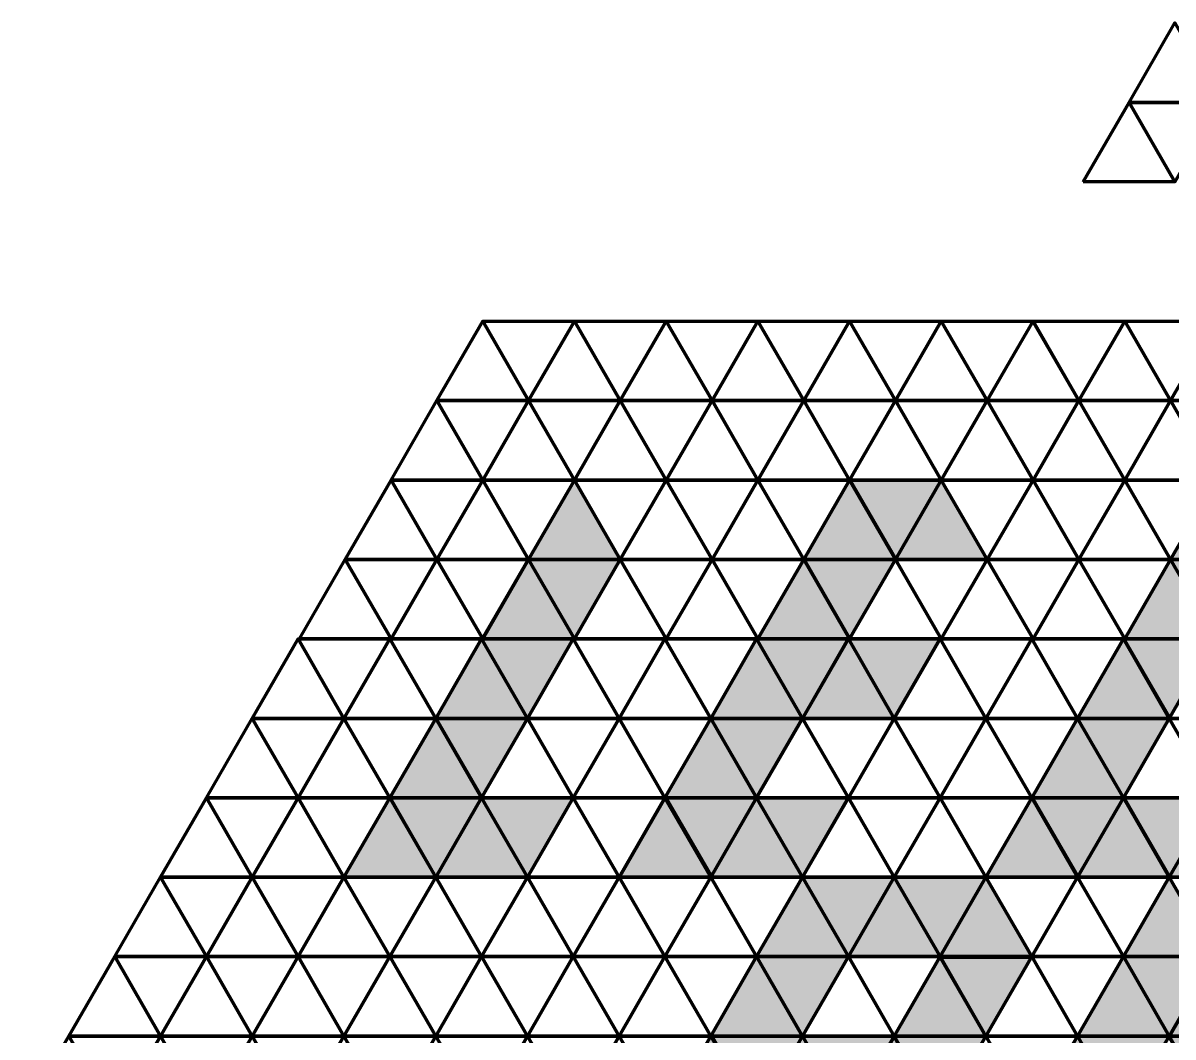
# Model space of a CAD drawing. Header units: inches. Extents: x 18 to 882, y -1167 to -33.
# Drawn here: x 118 to 345.4, y -516.4 to -315.9 of the extents above; entities that cross this region are included whole.
import ezdxf

# ---------------------------------------------------------------- set-up
doc = ezdxf.new("R2010")
doc.units = ezdxf.units.IN
doc.header["$MEASUREMENT"] = 0
doc.layers.add('Layer 1', color=7, linetype='Continuous')

# ---------------------------------------------------------------- blocks, each defined once
blk = doc.blocks.new('block 9')
at = {"layer": 'Layer 1', "true_color": 0xa7a9ab}
h = blk.add_hatch(color=253, dxfattribs=at)
h.dxf.hatch_style = 2
h.paths.add_polyline_path([(217.82, -421.84), (226.89, -406.14), (235.95, -421.84)])
h = blk.add_hatch(color=253, dxfattribs=at)
h.dxf.hatch_style = 2
h.paths.add_polyline_path([(272.61, -421.85), (281.68, -406.15), (290.74, -421.85)])
h = blk.add_hatch(color=253, dxfattribs=at)
h.dxf.hatch_style = 2
h.paths.add_polyline_path([(299.46, -406.14), (290.39, -421.84), (281.32, -406.14)])
h = blk.add_hatch(color=253, dxfattribs=at)
h.dxf.hatch_style = 2
h.paths.add_polyline_path([(290.63, -421.85), (299.7, -406.14), (308.77, -421.85)])
h = blk.add_hatch(color=253, dxfattribs=at)
h.dxf.hatch_style = 2
h.paths.add_polyline_path([(344.67, -421.88), (353.73, -406.17), (362.8, -421.88)])
h = blk.add_hatch(color=253, dxfattribs=at)
h.dxf.hatch_style = 2
h.paths.add_polyline_path([(208.66, -437.54), (217.72, -421.84), (226.79, -437.54)])
h = blk.add_hatch(color=253, dxfattribs=at)
h.dxf.hatch_style = 2
h.paths.add_polyline_path([(236.21, -421.83), (227.14, -437.53), (218.08, -421.83)])
h = blk.add_hatch(color=253, dxfattribs=at)
h.dxf.hatch_style = 2
h.paths.add_polyline_path([(263.54, -437.56), (272.61, -421.86), (281.68, -437.56)])
h = blk.add_hatch(color=253, dxfattribs=at)
h.dxf.hatch_style = 2
h.paths.add_polyline_path([(290.39, -421.85), (281.32, -437.55), (272.26, -421.85)])
h = blk.add_hatch(color=253, dxfattribs=at)
h.dxf.hatch_style = 2
h.paths.add_polyline_path([(335.86, -437.58), (344.92, -421.87), (353.99, -437.58)])
h = blk.add_hatch(color=253, dxfattribs=at)
h.dxf.hatch_style = 2
h.paths.add_polyline_path([(363.06, -421.86), (353.99, -437.57), (344.92, -421.86)])
h = blk.add_hatch(color=253, dxfattribs=at)
h.dxf.hatch_style = 2
h.paths.add_polyline_path([(199.46, -453.27), (208.53, -437.56), (217.6, -453.27)])
h = blk.add_hatch(color=253, dxfattribs=at)
h.dxf.hatch_style = 2
h.paths.add_polyline_path([(226.66, -437.55), (217.6, -453.25), (208.53, -437.55)])
h = blk.add_hatch(color=253, dxfattribs=at)
h.dxf.hatch_style = 2
h.paths.add_polyline_path([(253.77, -453.27), (262.84, -437.57), (271.9, -453.27)])
h = blk.add_hatch(color=253, dxfattribs=at)
h.dxf.hatch_style = 2
h.paths.add_polyline_path([(280.97, -437.56), (271.9, -453.26), (262.84, -437.56)])
h = blk.add_hatch(color=253, dxfattribs=at)
h.dxf.hatch_style = 2
h.paths.add_polyline_path([(271.9, -453.27), (280.97, -437.57), (290.04, -453.27)])
h = blk.add_hatch(color=253, dxfattribs=at)
h.dxf.hatch_style = 2
h.paths.add_polyline_path([(299.1, -437.56), (290.04, -453.26), (280.97, -437.56)])
h = blk.add_hatch(color=253, dxfattribs=at)
h.dxf.hatch_style = 2
h.paths.add_polyline_path([(326.79, -453.28), (335.86, -437.58), (344.93, -453.28)])
h = blk.add_hatch(color=253, dxfattribs=at)
h.dxf.hatch_style = 2
h.paths.add_polyline_path([(353.64, -437.57), (344.57, -453.27), (335.51, -437.57)])
h = blk.add_hatch(color=253, dxfattribs=at)
h.dxf.hatch_style = 2
h.paths.add_polyline_path([(190.75, -468.96), (199.81, -453.26), (208.88, -468.96)])
h = blk.add_hatch(color=253, dxfattribs=at)
h.dxf.hatch_style = 2
h.paths.add_polyline_path([(217.6, -453.25), (208.53, -468.95), (199.46, -453.25)])
h = blk.add_hatch(color=253, dxfattribs=at)
h.dxf.hatch_style = 2
h.paths.add_polyline_path([(245.06, -468.96), (254.12, -453.26), (263.19, -468.96)])
h = blk.add_hatch(color=253, dxfattribs=at)
h.dxf.hatch_style = 2
h.paths.add_polyline_path([(271.9, -453.25), (262.84, -468.95), (253.77, -453.25)])
h = blk.add_hatch(color=253, dxfattribs=at)
h.dxf.hatch_style = 2
h.paths.add_polyline_path([(317.47, -468.98), (326.53, -453.28), (335.6, -468.98)])
h = blk.add_hatch(color=253, dxfattribs=at)
h.dxf.hatch_style = 2
h.paths.add_polyline_path([(344.67, -453.27), (335.6, -468.97), (326.53, -453.27)])
h = blk.add_hatch(color=253, dxfattribs=at)
h.dxf.hatch_style = 2
h.paths.add_polyline_path([(181.68, -484.67), (190.75, -468.96), (199.82, -484.67)])
h = blk.add_hatch(color=253, dxfattribs=at)
h.dxf.hatch_style = 2
h.paths.add_polyline_path([(208.88, -468.95), (199.81, -484.66), (190.75, -468.95)])
h = blk.add_hatch(color=253, dxfattribs=at)
h.dxf.hatch_style = 2
h.paths.add_polyline_path([(199.57, -484.67), (208.63, -468.97), (217.7, -484.67)])
h = blk.add_hatch(color=253, dxfattribs=at)
h.dxf.hatch_style = 2
h.paths.add_polyline_path([(226.77, -468.96), (217.7, -484.66), (208.63, -468.96)])
h = blk.add_hatch(color=253, dxfattribs=at)
h.dxf.hatch_style = 2
h.paths.add_polyline_path([(236.23, -484.66), (245.3, -468.96), (254.36, -484.66)])
h = blk.add_hatch(color=253, dxfattribs=at)
h.dxf.hatch_style = 2
h.paths.add_polyline_path([(263.08, -468.95), (254.01, -484.65), (244.94, -468.95)])
h = blk.add_hatch(color=253, dxfattribs=at)
h.dxf.hatch_style = 2
h.paths.add_polyline_path([(254.12, -484.67), (263.19, -468.96), (272.26, -484.67)])
h = blk.add_hatch(color=253, dxfattribs=at)
h.dxf.hatch_style = 2
h.paths.add_polyline_path([(280.97, -468.95), (271.9, -484.66), (262.84, -468.95)])
h = blk.add_hatch(color=253, dxfattribs=at)
h.dxf.hatch_style = 2
h.paths.add_polyline_path([(308.66, -484.69), (317.72, -468.98), (326.79, -484.69)])
h = blk.add_hatch(color=253, dxfattribs=at)
h.dxf.hatch_style = 2
h.paths.add_polyline_path([(335.86, -468.97), (326.79, -484.68), (317.72, -468.97)])
h = blk.add_hatch(color=253, dxfattribs=at)
h.dxf.hatch_style = 2
h.paths.add_polyline_path([(326.79, -484.69), (335.86, -468.99), (344.92, -484.69)])
h = blk.add_hatch(color=253, dxfattribs=at)
h.dxf.hatch_style = 2
h.paths.add_polyline_path([(353.64, -468.98), (344.57, -484.68), (335.5, -468.98)])
h = blk.add_hatch(color=253, dxfattribs=at)
h.dxf.hatch_style = 2
h.paths.add_polyline_path([(344.67, -484.68), (353.73, -468.98), (362.8, -484.68)])
h = blk.add_hatch(color=253, dxfattribs=at)
h.dxf.hatch_style = 2
h.paths.add_polyline_path([(262.9, -500.58), (271.96, -484.87), (281.03, -500.58)])
h = blk.add_hatch(color=253, dxfattribs=at)
h.dxf.hatch_style = 2
h.paths.add_polyline_path([(290.1, -484.86), (281.03, -500.56), (271.96, -484.86)])
h = blk.add_hatch(color=253, dxfattribs=at)
h.dxf.hatch_style = 2
h.paths.add_polyline_path([(281.06, -500.4), (290.13, -484.7), (299.2, -500.4)])
h = blk.add_hatch(color=253, dxfattribs=at)
h.dxf.hatch_style = 2
h.paths.add_polyline_path([(308.27, -484.7), (299.21, -500.4), (290.14, -484.7)])
h = blk.add_hatch(color=253, dxfattribs=at)
h.dxf.hatch_style = 2
h.paths.add_polyline_path([(299.29, -500.85), (308.36, -485.14), (317.42, -500.85)])
h = blk.add_hatch(color=253, dxfattribs=at)
h.dxf.hatch_style = 2
h.paths.add_polyline_path([(335.57, -500.58), (344.64, -484.88), (353.71, -500.58)])
h = blk.add_hatch(color=253, dxfattribs=at)
h.dxf.hatch_style = 2
h.paths.add_polyline_path([(253.73, -516.27), (262.8, -500.57), (271.87, -516.27)])
h = blk.add_hatch(color=253, dxfattribs=at)
h.dxf.hatch_style = 2
h.paths.add_polyline_path([(280.94, -500.56), (271.87, -516.26), (262.8, -500.56)])
h = blk.add_hatch(color=253, dxfattribs=at)
h.dxf.hatch_style = 2
h.paths.add_polyline_path([(290.13, -516.19), (299.19, -500.49), (308.26, -516.19)])
h = blk.add_hatch(color=253, dxfattribs=at)
h.dxf.hatch_style = 2
h.paths.add_polyline_path([(317.33, -500.83), (308.26, -516.53), (299.19, -500.83)])
h = blk.add_hatch(color=253, dxfattribs=at)
h.dxf.hatch_style = 2
h.paths.add_polyline_path([(326.41, -516.28), (335.48, -500.58), (344.54, -516.28)])
h = blk.add_hatch(color=253, dxfattribs=at)
h.dxf.hatch_style = 2
h.paths.add_polyline_path([(353.96, -500.57), (344.9, -516.27), (335.83, -500.57)])
h = blk.add_hatch(color=253, dxfattribs=at)
h.dxf.hatch_style = 2
h.paths.add_polyline_path([(344.62, -516.19), (353.69, -500.48), (362.76, -516.19)])
h = blk.add_hatch(color=253, dxfattribs=at)
h.dxf.hatch_style = 2
h.paths.add_polyline_path([(245.24, -531.73), (254.31, -516.03), (263.38, -531.73)])
h = blk.add_hatch(color=253, dxfattribs=at)
h.dxf.hatch_style = 2
h.paths.add_polyline_path([(272.09, -516.37), (263.03, -532.07), (253.96, -516.37)])
h = blk.add_hatch(color=253, dxfattribs=at)
h.dxf.hatch_style = 2
h.paths.add_polyline_path([(262.92, -532), (271.98, -516.3), (281.05, -532)])
h = blk.add_hatch(color=253, dxfattribs=at)
h.dxf.hatch_style = 2
h.paths.add_polyline_path([(290.48, -516.3), (281.42, -532), (272.35, -516.3)])
h = blk.add_hatch(color=253, dxfattribs=at)
h.dxf.hatch_style = 2
h.paths.add_polyline_path([(281.28, -532), (290.35, -516.3), (299.42, -532)])
h = blk.add_hatch(color=253, dxfattribs=at)
h.dxf.hatch_style = 2
h.paths.add_polyline_path([(308.13, -516.29), (299.07, -531.99), (290, -516.29)])
h = blk.add_hatch(color=253, dxfattribs=at)
h.dxf.hatch_style = 2
h.paths.add_polyline_path([(317.57, -532), (326.64, -516.3), (335.7, -532)])
h = blk.add_hatch(color=253, dxfattribs=at)
h.dxf.hatch_style = 2
h.paths.add_polyline_path([(344.77, -516.29), (335.7, -531.99), (326.64, -516.29)])
h = blk.add_hatch(color=253, dxfattribs=at)
h.dxf.hatch_style = 2
h.paths.add_polyline_path([(362.51, -516.34), (353.44, -532.05), (344.38, -516.34)])
at = {"layer": 'Layer 1', "lineweight": 0}
for points in [[(217.82, -421.84), (226.89, -406.14), (235.95, -421.84), (217.82, -421.84)], [(272.61, -421.85), (281.68, -406.15), (290.74, -421.85), (272.61, -421.85)], [(299.46, -406.14), (290.39, -421.84), (281.32, -406.14), (299.46, -406.14)], [(290.63, -421.85), (299.7, -406.14), (308.77, -421.85), (290.63, -421.85)], [(344.67, -421.88), (353.73, -406.17), (362.8, -421.88), (344.67, -421.88)], [(208.66, -437.54), (217.72, -421.84), (226.79, -437.54), (208.66, -437.54)], [(236.21, -421.83), (227.14, -437.53), (218.08, -421.83), (236.21, -421.83)], [(263.54, -437.56), (272.61, -421.86), (281.68, -437.56), (263.54, -437.56)], [(290.39, -421.85), (281.32, -437.55), (272.26, -421.85), (290.39, -421.85)], [(335.86, -437.58), (344.92, -421.87), (353.99, -437.58), (335.86, -437.58)], [(363.06, -421.86), (353.99, -437.57), (344.92, -421.86), (363.06, -421.86)], [(199.46, -453.27), (208.53, -437.56), (217.6, -453.27), (199.46, -453.27)], [(226.66, -437.55), (217.6, -453.25), (208.53, -437.55), (226.66, -437.55)], [(253.77, -453.27), (262.84, -437.57), (271.9, -453.27), (253.77, -453.27)], [(280.97, -437.56), (271.9, -453.26), (262.84, -437.56), (280.97, -437.56)], [(271.9, -453.27), (280.97, -437.57), (290.04, -453.27), (271.9, -453.27)], [(299.1, -437.56), (290.04, -453.26), (280.97, -437.56), (299.1, -437.56)], [(326.79, -453.28), (335.86, -437.58), (344.93, -453.28), (326.79, -453.28)], [(353.64, -437.57), (344.57, -453.27), (335.51, -437.57), (353.64, -437.57)], [(190.75, -468.96), (199.81, -453.26), (208.88, -468.96), (190.75, -468.96)], [(217.6, -453.25), (208.53, -468.95), (199.46, -453.25), (217.6, -453.25)], [(245.06, -468.96), (254.12, -453.26), (263.19, -468.96), (245.06, -468.96)], [(271.9, -453.25), (262.84, -468.95), (253.77, -453.25), (271.9, -453.25)], [(317.47, -468.98), (326.53, -453.28), (335.6, -468.98), (317.47, -468.98)], [(344.67, -453.27), (335.6, -468.97), (326.53, -453.27), (344.67, -453.27)], [(181.68, -484.67), (190.75, -468.96), (199.82, -484.67), (181.68, -484.67)], [(208.88, -468.95), (199.81, -484.66), (190.75, -468.95), (208.88, -468.95)], [(199.57, -484.67), (208.63, -468.97), (217.7, -484.67), (199.57, -484.67)], [(226.77, -468.96), (217.7, -484.66), (208.63, -468.96), (226.77, -468.96)], [(236.23, -484.66), (245.3, -468.96), (254.36, -484.66), (236.23, -484.66)], [(263.08, -468.95), (254.01, -484.65), (244.94, -468.95), (263.08, -468.95)], [(254.12, -484.67), (263.19, -468.96), (272.26, -484.67), (254.12, -484.67)], [(280.97, -468.95), (271.9, -484.66), (262.84, -468.95), (280.97, -468.95)], [(308.66, -484.69), (317.72, -468.98), (326.79, -484.69), (308.66, -484.69)], [(335.86, -468.97), (326.79, -484.68), (317.72, -468.97), (335.86, -468.97)], [(326.79, -484.69), (335.86, -468.99), (344.92, -484.69), (326.79, -484.69)], [(353.64, -468.98), (344.57, -484.68), (335.5, -468.98), (353.64, -468.98)], [(344.67, -484.68), (353.73, -468.98), (362.8, -484.68), (344.67, -484.68)], [(262.9, -500.58), (271.96, -484.87), (281.03, -500.58), (262.9, -500.58)], [(290.1, -484.86), (281.03, -500.56), (271.96, -484.86), (290.1, -484.86)], [(281.06, -500.4), (290.13, -484.7), (299.2, -500.4), (281.06, -500.4)], [(308.27, -484.7), (299.21, -500.4), (290.14, -484.7), (308.27, -484.7)], [(299.29, -500.85), (308.36, -485.14), (317.42, -500.85), (299.29, -500.85)], [(335.57, -500.58), (344.64, -484.88), (353.71, -500.58), (335.57, -500.58)], [(253.73, -516.27), (262.8, -500.57), (271.87, -516.27), (253.73, -516.27)], [(280.94, -500.56), (271.87, -516.26), (262.8, -500.56), (280.94, -500.56)], [(290.13, -516.19), (299.19, -500.49), (308.26, -516.19), (290.13, -516.19)], [(317.33, -500.83), (308.26, -516.53), (299.19, -500.83), (317.33, -500.83)], [(326.41, -516.28), (335.48, -500.58), (344.54, -516.28), (326.41, -516.28)], [(353.96, -500.57), (344.9, -516.27), (335.83, -500.57), (353.96, -500.57)], [(344.62, -516.19), (353.69, -500.48), (362.76, -516.19), (344.62, -516.19)], [(245.24, -531.73), (254.31, -516.03), (263.38, -531.73), (245.24, -531.73)], [(272.09, -516.37), (263.03, -532.07), (253.96, -516.37), (272.09, -516.37)], [(262.92, -532), (271.98, -516.3), (281.05, -532), (262.92, -532)], [(290.48, -516.3), (281.42, -532), (272.35, -516.3), (290.48, -516.3)], [(281.28, -532), (290.35, -516.3), (299.42, -532), (281.28, -532)], [(308.13, -516.29), (299.07, -531.99), (290, -516.29), (308.13, -516.29)], [(317.57, -532), (326.64, -516.3), (335.7, -532), (317.57, -532)], [(344.77, -516.29), (335.7, -531.99), (326.64, -516.29), (344.77, -516.29)], [(362.51, -516.34), (353.44, -532.05), (344.38, -516.34), (362.51, -516.34)]]:
    blk.add_lwpolyline(points, dxfattribs=at)
blk = doc.blocks.new('block 10')
at = {"layer": 'Layer 1', "color": 179, "lineweight": 70, "true_color": 0x231f20}
for points in [[(199.81, -390.57), (208.88, -374.87), (217.95, -390.57), (199.81, -390.57)], [(227.02, -374.87), (217.95, -390.57), (208.88, -374.87), (227.02, -374.87)], [(217.95, -390.57), (227.02, -374.87), (236.08, -390.57), (217.95, -390.57)], [(245.15, -374.87), (236.08, -390.57), (227.02, -374.87), (245.15, -374.87)], [(236.08, -390.57), (245.15, -374.87), (254.22, -390.57), (236.08, -390.57)], [(263.28, -374.87), (254.22, -390.57), (245.15, -374.87), (263.28, -374.87)], [(254.22, -390.57), (263.28, -374.87), (272.35, -390.57), (254.22, -390.57)], [(281.42, -374.87), (272.35, -390.57), (263.28, -374.87), (281.42, -374.87)], [(272.35, -390.57), (281.42, -374.87), (290.48, -390.57), (272.35, -390.57)], [(299.55, -374.87), (290.48, -390.57), (281.42, -374.87), (299.55, -374.87)], [(290.48, -390.57), (299.55, -374.87), (308.62, -390.57), (290.48, -390.57)], [(317.68, -374.87), (308.62, -390.57), (299.55, -374.87), (317.68, -374.87)], [(308.62, -390.57), (317.69, -374.87), (326.75, -390.57), (308.62, -390.57)], [(335.82, -374.87), (326.75, -390.57), (317.68, -374.87), (335.82, -374.87)], [(326.75, -390.57), (335.82, -374.87), (344.89, -390.57), (326.75, -390.57)], [(353.95, -374.87), (344.89, -390.57), (335.82, -374.87), (353.95, -374.87)], [(344.89, -390.57), (353.95, -374.87), (363.02, -390.57), (344.89, -390.57)], [(190.75, -406.28), (199.81, -390.57), (208.88, -406.28), (190.75, -406.28)], [(217.95, -390.57), (208.88, -406.28), (199.81, -390.57), (217.95, -390.57)], [(208.88, -406.28), (217.95, -390.57), (227.02, -406.28), (208.88, -406.28)], [(236.08, -390.57), (227.02, -406.28), (217.95, -390.57), (236.08, -390.57)], [(227.02, -406.28), (236.08, -390.57), (245.15, -406.28), (227.02, -406.28)], [(254.22, -390.57), (245.15, -406.28), (236.08, -390.57), (254.22, -390.57)], [(245.15, -406.28), (254.22, -390.57), (263.28, -406.28), (245.15, -406.28)], [(272.35, -390.57), (263.28, -406.28), (254.22, -390.57), (272.35, -390.57)], [(263.28, -406.28), (272.35, -390.57), (281.42, -406.28), (263.28, -406.28)], [(290.48, -390.57), (281.42, -406.28), (272.35, -390.57), (290.48, -390.57)], [(281.42, -406.28), (290.48, -390.57), (299.55, -406.28), (281.42, -406.28)], [(308.62, -390.57), (299.55, -406.28), (290.48, -390.57), (308.62, -390.57)], [(299.55, -406.28), (308.62, -390.57), (317.69, -406.28), (299.55, -406.28)], [(326.75, -390.57), (317.69, -406.28), (308.62, -390.57), (326.75, -390.57)], [(317.69, -406.28), (326.75, -390.57), (335.82, -406.28), (317.69, -406.28)], [(344.89, -390.57), (335.82, -406.28), (326.75, -390.57), (344.89, -390.57)], [(335.82, -406.28), (344.89, -390.57), (353.95, -406.28), (335.82, -406.28)], [(363.02, -390.57), (353.95, -406.28), (344.89, -390.57), (363.02, -390.57)], [(181.68, -421.98), (190.75, -406.28), (199.81, -421.98), (181.68, -421.98)], [(208.88, -406.28), (199.81, -421.98), (190.75, -406.28), (208.88, -406.28)], [(199.81, -421.98), (208.88, -406.28), (217.95, -421.98), (199.81, -421.98)], [(227.02, -406.28), (217.95, -421.98), (208.88, -406.28), (227.02, -406.28)], [(217.95, -421.98), (227.02, -406.28), (236.08, -421.98), (217.95, -421.98)], [(245.15, -406.28), (236.08, -421.98), (227.02, -406.28), (245.15, -406.28)], [(236.08, -421.98), (245.15, -406.28), (254.22, -421.98), (236.08, -421.98)], [(263.28, -406.28), (254.22, -421.98), (245.15, -406.28), (263.28, -406.28)], [(254.22, -421.98), (263.28, -406.28), (272.35, -421.98), (254.22, -421.98)], [(281.42, -406.28), (272.35, -421.98), (263.28, -406.28), (281.42, -406.28)], [(272.35, -421.98), (281.42, -406.28), (290.48, -421.98), (272.35, -421.98)], [(299.55, -406.28), (290.48, -421.98), (281.42, -406.28), (299.55, -406.28)], [(290.48, -421.98), (299.55, -406.28), (308.62, -421.98), (290.48, -421.98)], [(317.69, -406.28), (308.62, -421.98), (299.55, -406.28), (317.69, -406.28)], [(308.62, -421.98), (317.69, -406.28), (326.75, -421.98), (308.62, -421.98)], [(335.82, -406.28), (326.75, -421.98), (317.69, -406.28), (335.82, -406.28)], [(326.75, -421.98), (335.82, -406.28), (344.89, -421.98), (326.75, -421.98)], [(353.95, -406.28), (344.89, -421.98), (335.82, -406.28), (353.95, -406.28)], [(344.89, -421.98), (353.95, -406.28), (363.02, -421.98), (344.89, -421.98)], [(172.61, -437.69), (181.68, -421.98), (190.75, -437.69), (172.61, -437.69)], [(199.81, -421.98), (190.75, -437.69), (181.68, -421.98), (199.81, -421.98)], [(190.75, -437.69), (199.81, -421.98), (208.88, -437.69), (190.75, -437.69)], [(217.95, -421.98), (208.88, -437.69), (199.81, -421.98), (217.95, -421.98)], [(208.88, -437.69), (217.95, -421.98), (227.02, -437.69), (208.88, -437.69)], [(236.08, -421.98), (227.02, -437.69), (217.95, -421.98), (236.08, -421.98)], [(227.02, -437.69), (236.08, -421.98), (245.15, -437.69), (227.02, -437.69)], [(254.22, -421.98), (245.15, -437.69), (236.08, -421.98), (254.22, -421.98)], [(245.15, -437.69), (254.22, -421.98), (263.28, -437.69), (245.15, -437.69)], [(272.35, -421.98), (263.28, -437.69), (254.22, -421.98), (272.35, -421.98)], [(263.28, -437.69), (272.35, -421.98), (281.42, -437.69), (263.28, -437.69)], [(290.48, -421.98), (281.42, -437.69), (272.35, -421.98), (290.48, -421.98)], [(281.42, -437.69), (290.48, -421.98), (299.55, -437.69), (281.42, -437.69)], [(308.62, -421.98), (299.55, -437.69), (290.48, -421.98), (308.62, -421.98)], [(299.55, -437.69), (308.62, -421.98), (317.69, -437.69), (299.55, -437.69)], [(326.75, -421.98), (317.69, -437.69), (308.62, -421.98), (326.75, -421.98)], [(317.69, -437.69), (326.75, -421.98), (335.82, -437.69), (317.69, -437.69)], [(344.89, -421.98), (335.82, -437.69), (326.75, -421.98), (344.89, -421.98)], [(335.82, -437.69), (344.89, -421.98), (353.95, -437.69), (335.82, -437.69)], [(363.02, -421.98), (353.95, -437.69), (344.89, -421.98), (363.02, -421.98)], [(163.3, -453.39), (172.37, -437.69), (181.43, -453.39), (163.3, -453.39)], [(190.5, -437.69), (181.43, -453.39), (172.37, -437.69), (190.5, -437.69)], [(181.43, -453.39), (190.5, -437.69), (199.57, -453.39), (181.43, -453.39)], [(208.63, -437.69), (199.57, -453.39), (190.5, -437.69), (208.63, -437.69)], [(199.57, -453.39), (208.63, -437.69), (217.7, -453.39), (199.57, -453.39)], [(226.77, -437.69), (217.7, -453.39), (208.63, -437.69), (226.77, -437.69)], [(217.7, -453.39), (226.77, -437.69), (235.84, -453.39), (217.7, -453.39)], [(244.9, -437.69), (235.84, -453.39), (226.77, -437.69), (244.9, -437.69)], [(235.84, -453.39), (244.9, -437.69), (253.97, -453.39), (235.84, -453.39)], [(263.04, -437.69), (253.97, -453.39), (244.9, -437.69), (263.04, -437.69)], [(253.97, -453.39), (263.04, -437.69), (272.1, -453.39), (253.97, -453.39)], [(281.17, -437.69), (272.1, -453.39), (263.04, -437.69), (281.17, -437.69)], [(272.1, -453.39), (281.17, -437.69), (290.24, -453.39), (272.1, -453.39)], [(299.3, -437.69), (290.24, -453.39), (281.17, -437.69), (299.3, -437.69)], [(290.24, -453.39), (299.3, -437.69), (308.37, -453.39), (290.24, -453.39)], [(317.44, -437.69), (308.37, -453.39), (299.3, -437.69), (317.44, -437.69)], [(308.37, -453.39), (317.44, -437.69), (326.51, -453.39), (308.37, -453.39)], [(335.57, -437.69), (326.51, -453.39), (317.44, -437.69), (335.57, -437.69)], [(326.51, -453.39), (335.57, -437.69), (344.64, -453.39), (326.51, -453.39)], [(353.71, -437.69), (344.64, -453.39), (335.57, -437.69), (353.71, -437.69)], [(344.64, -453.39), (353.71, -437.69), (362.77, -453.39), (344.64, -453.39)], [(154.23, -469.09), (163.3, -453.39), (172.37, -469.09), (154.23, -469.09)], [(181.43, -453.39), (172.37, -469.09), (163.3, -453.39), (181.43, -453.39)], [(172.37, -469.09), (181.43, -453.39), (190.5, -469.09), (172.37, -469.09)], [(199.57, -453.39), (190.5, -469.09), (181.43, -453.39), (199.57, -453.39)], [(190.5, -469.09), (199.57, -453.39), (208.63, -469.09), (190.5, -469.09)], [(217.7, -453.39), (208.63, -469.09), (199.57, -453.39), (217.7, -453.39)], [(208.63, -469.09), (217.7, -453.39), (226.77, -469.09), (208.63, -469.09)], [(235.84, -453.39), (226.77, -469.09), (217.7, -453.39), (235.84, -453.39)], [(226.77, -469.09), (235.84, -453.39), (244.9, -469.09), (226.77, -469.09)], [(253.97, -453.39), (244.9, -469.09), (235.84, -453.39), (253.97, -453.39)], [(244.9, -469.09), (253.97, -453.39), (263.04, -469.09), (244.9, -469.09)], [(272.1, -453.39), (263.04, -469.09), (253.97, -453.39), (272.1, -453.39)], [(263.04, -469.09), (272.1, -453.39), (281.17, -469.09), (263.04, -469.09)], [(290.24, -453.39), (281.17, -469.09), (272.1, -453.39), (290.24, -453.39)], [(281.17, -469.09), (290.24, -453.39), (299.3, -469.09), (281.17, -469.09)], [(308.37, -453.39), (299.3, -469.09), (290.24, -453.39), (308.37, -453.39)], [(299.31, -469.09), (308.37, -453.39), (317.44, -469.09), (299.31, -469.09)], [(326.51, -453.39), (317.44, -469.09), (308.37, -453.39), (326.51, -453.39)], [(317.44, -469.09), (326.51, -453.39), (335.57, -469.09), (317.44, -469.09)], [(344.64, -453.39), (335.57, -469.09), (326.51, -453.39), (344.64, -453.39)], [(335.57, -469.09), (344.64, -453.39), (353.71, -469.09), (335.57, -469.09)], [(362.77, -453.39), (353.71, -469.09), (344.64, -453.39), (362.77, -453.39)], [(145.17, -484.8), (154.23, -469.09), (163.3, -484.8), (145.17, -484.8)], [(172.37, -469.09), (163.3, -484.8), (154.23, -469.09), (172.37, -469.09)], [(163.3, -484.8), (172.37, -469.09), (181.43, -484.8), (163.3, -484.8)], [(190.5, -469.09), (181.43, -484.8), (172.37, -469.09), (190.5, -469.09)], [(181.43, -484.8), (190.5, -469.09), (199.57, -484.8), (181.43, -484.8)], [(208.63, -469.09), (199.57, -484.8), (190.5, -469.09), (208.63, -469.09)], [(199.57, -484.8), (208.63, -469.09), (217.7, -484.8), (199.57, -484.8)], [(226.77, -469.09), (217.7, -484.8), (208.63, -469.09), (226.77, -469.09)], [(217.7, -484.8), (226.77, -469.09), (235.84, -484.8), (217.7, -484.8)], [(244.9, -469.09), (235.84, -484.8), (226.77, -469.09), (244.9, -469.09)], [(235.84, -484.8), (244.9, -469.09), (253.97, -484.8), (235.84, -484.8)], [(263.04, -469.09), (253.97, -484.8), (244.9, -469.09), (263.04, -469.09)], [(253.97, -484.8), (263.04, -469.09), (272.1, -484.8), (253.97, -484.8)], [(281.17, -469.09), (272.1, -484.8), (263.04, -469.09), (281.17, -469.09)], [(272.1, -484.8), (281.17, -469.09), (290.24, -484.8), (272.1, -484.8)], [(299.3, -469.09), (290.24, -484.8), (281.17, -469.09), (299.3, -469.09)], [(290.24, -484.8), (299.31, -469.09), (308.37, -484.8), (290.24, -484.8)], [(317.44, -469.09), (308.37, -484.8), (299.31, -469.09), (317.44, -469.09)], [(308.37, -484.8), (317.44, -469.09), (326.51, -484.8), (308.37, -484.8)], [(335.57, -469.09), (326.51, -484.8), (317.44, -469.09), (335.57, -469.09)], [(326.51, -484.8), (335.57, -469.09), (344.64, -484.8), (326.51, -484.8)], [(353.71, -469.09), (344.64, -484.8), (335.57, -469.09), (353.71, -469.09)], [(344.64, -484.8), (353.71, -469.09), (362.77, -484.8), (344.64, -484.8)], [(136.1, -500.5), (145.17, -484.8), (154.23, -500.5), (136.1, -500.5)], [(163.3, -484.8), (154.23, -500.5), (145.17, -484.8), (163.3, -484.8)], [(154.23, -500.5), (163.3, -484.8), (172.37, -500.5), (154.23, -500.5)], [(181.43, -484.8), (172.37, -500.5), (163.3, -484.8), (181.43, -484.8)], [(172.37, -500.5), (181.43, -484.8), (190.5, -500.5), (172.37, -500.5)], [(199.57, -484.8), (190.5, -500.5), (181.43, -484.8), (199.57, -484.8)], [(190.5, -500.5), (199.57, -484.8), (208.63, -500.5), (190.5, -500.5)], [(217.7, -484.8), (208.63, -500.5), (199.57, -484.8), (217.7, -484.8)], [(208.63, -500.5), (217.7, -484.8), (226.77, -500.5), (208.63, -500.5)], [(235.84, -484.8), (226.77, -500.5), (217.7, -484.8), (235.84, -484.8)], [(226.77, -500.5), (235.84, -484.8), (244.9, -500.5), (226.77, -500.5)], [(253.97, -484.8), (244.9, -500.5), (235.84, -484.8), (253.97, -484.8)], [(244.9, -500.5), (253.97, -484.8), (263.04, -500.5), (244.9, -500.5)], [(272.1, -484.8), (263.04, -500.5), (253.97, -484.8), (272.1, -484.8)], [(263.04, -500.5), (272.1, -484.8), (281.17, -500.5), (263.04, -500.5)], [(290.24, -484.8), (281.17, -500.5), (272.1, -484.8), (290.24, -484.8)], [(281.17, -500.5), (290.24, -484.8), (299.31, -500.5), (281.17, -500.5)], [(308.37, -484.8), (299.3, -500.5), (290.24, -484.8), (308.37, -484.8)], [(299.31, -500.5), (308.37, -484.8), (317.44, -500.5), (299.31, -500.5)], [(326.51, -484.8), (317.44, -500.5), (308.37, -484.8), (326.51, -484.8)], [(317.44, -500.5), (326.51, -484.8), (335.57, -500.5), (317.44, -500.5)], [(344.64, -484.8), (335.57, -500.5), (326.51, -484.8), (344.64, -484.8)], [(335.57, -500.5), (344.64, -484.8), (353.71, -500.5), (335.57, -500.5)], [(362.77, -484.8), (353.71, -500.5), (344.64, -484.8), (362.77, -484.8)], [(127.03, -516.21), (136.1, -500.5), (145.17, -516.21), (127.03, -516.21)], [(154.23, -500.5), (145.17, -516.21), (136.1, -500.5), (154.23, -500.5)], [(145.17, -516.21), (154.23, -500.5), (163.3, -516.21), (145.17, -516.21)], [(172.37, -500.5), (163.3, -516.21), (154.23, -500.5), (172.37, -500.5)], [(163.3, -516.21), (172.37, -500.5), (181.43, -516.21), (163.3, -516.21)], [(190.5, -500.5), (181.43, -516.21), (172.37, -500.5), (190.5, -500.5)], [(181.43, -516.21), (190.5, -500.5), (199.57, -516.21), (181.43, -516.21)], [(208.63, -500.5), (199.57, -516.21), (190.5, -500.5), (208.63, -500.5)], [(199.57, -516.21), (208.63, -500.5), (217.7, -516.21), (199.57, -516.21)], [(226.77, -500.5), (217.7, -516.21), (208.63, -500.5), (226.77, -500.5)], [(217.7, -516.21), (226.77, -500.5), (235.84, -516.21), (217.7, -516.21)], [(244.9, -500.5), (235.83, -516.21), (226.77, -500.5), (244.9, -500.5)], [(235.84, -516.21), (244.9, -500.5), (253.97, -516.21), (235.84, -516.21)], [(263.04, -500.5), (253.97, -516.21), (244.9, -500.5), (263.04, -500.5)], [(253.97, -516.21), (263.04, -500.5), (272.1, -516.21), (253.97, -516.21)], [(281.17, -500.5), (272.1, -516.21), (263.04, -500.5), (281.17, -500.5)], [(272.1, -516.21), (281.17, -500.5), (290.24, -516.21), (272.1, -516.21)], [(299.3, -500.5), (290.24, -516.21), (281.17, -500.5), (299.3, -500.5)], [(290.24, -516.21), (299.3, -500.5), (308.37, -516.21), (290.24, -516.21)], [(317.44, -500.5), (308.37, -516.21), (299.3, -500.5), (317.44, -500.5)], [(308.37, -516.21), (317.44, -500.5), (326.51, -516.21), (308.37, -516.21)], [(335.57, -500.5), (326.5, -516.21), (317.44, -500.5), (335.57, -500.5)], [(326.51, -516.21), (335.57, -500.5), (344.64, -516.21), (326.51, -516.21)], [(353.71, -500.5), (344.64, -516.21), (335.57, -500.5), (353.71, -500.5)], [(344.64, -516.21), (353.71, -500.5), (362.77, -516.21), (344.64, -516.21)], [(117.96, -531.91), (127.03, -516.21), (136.1, -531.91), (117.96, -531.91)], [(145.17, -516.21), (136.1, -531.91), (127.03, -516.21), (145.17, -516.21)], [(136.1, -531.91), (145.17, -516.21), (154.23, -531.91), (136.1, -531.91)], [(163.3, -516.21), (154.23, -531.91), (145.17, -516.21), (163.3, -516.21)], [(154.23, -531.91), (163.3, -516.21), (172.37, -531.91), (154.23, -531.91)], [(181.43, -516.21), (172.37, -531.91), (163.3, -516.21), (181.43, -516.21)], [(172.37, -531.91), (181.43, -516.21), (190.5, -531.91), (172.37, -531.91)], [(199.57, -516.21), (190.5, -531.91), (181.43, -516.21), (199.57, -516.21)], [(190.5, -531.91), (199.57, -516.21), (208.63, -531.91), (190.5, -531.91)], [(217.7, -516.21), (208.63, -531.91), (199.57, -516.21), (217.7, -516.21)], [(208.63, -531.91), (217.7, -516.21), (226.77, -531.91), (208.63, -531.91)], [(235.84, -516.21), (226.77, -531.91), (217.7, -516.21), (235.84, -516.21)], [(226.77, -531.91), (235.84, -516.21), (244.9, -531.91), (226.77, -531.91)], [(253.97, -516.21), (244.9, -531.91), (235.84, -516.21), (253.97, -516.21)], [(244.9, -531.91), (253.97, -516.21), (263.04, -531.91), (244.9, -531.91)], [(272.1, -516.21), (263.04, -531.91), (253.97, -516.21), (272.1, -516.21)], [(263.04, -531.91), (272.1, -516.21), (281.17, -531.91), (263.04, -531.91)], [(290.24, -516.21), (281.17, -531.91), (272.1, -516.21), (290.24, -516.21)], [(281.17, -531.91), (290.24, -516.21), (299.31, -531.91), (281.17, -531.91)], [(308.37, -516.21), (299.3, -531.91), (290.24, -516.21), (308.37, -516.21)], [(299.31, -531.91), (308.37, -516.21), (317.44, -531.91), (299.31, -531.91)], [(326.51, -516.21), (317.44, -531.91), (308.37, -516.21), (326.51, -516.21)], [(317.44, -531.91), (326.51, -516.21), (335.57, -531.91), (317.44, -531.91)], [(344.64, -516.21), (335.57, -531.91), (326.51, -516.21), (344.64, -516.21)], [(335.57, -531.91), (344.64, -516.21), (353.71, -531.91), (335.57, -531.91)], [(362.77, -516.21), (353.71, -531.91), (344.64, -516.21), (362.77, -516.21)]]:
    blk.add_lwpolyline(points, dxfattribs=at)
blk = doc.blocks.new('block 8')
at = {"layer": 'Layer 1'}
for name in ['block 10', 'block 9']:
    blk.add_blockref(name, (0, 0), dxfattribs=at)
blk = doc.blocks.new('block 13')
at = {"layer": 'Layer 1', "color": 179, "lineweight": 70, "true_color": 0x231f20}
for points in [[(336.69, -331.61), (345.75, -315.9), (354.82, -331.61), (336.69, -331.61)], [(327.62, -347.31), (336.69, -331.61), (345.75, -347.31), (327.62, -347.31)], [(354.82, -331.61), (345.75, -347.31), (336.69, -331.61), (354.82, -331.61)]]:
    blk.add_lwpolyline(points, dxfattribs=at)
blk = doc.blocks.new('block 11')
at = {"layer": 'Layer 1'}
blk.add_blockref('block 13', (0, 0), dxfattribs=at)

msp = doc.modelspace()

# ---------------------------------------------------------------- block references
at = {"layer": 'Layer 1'}
for name in ['block 11', 'block 8']:
    msp.add_blockref(name, (0, 0), dxfattribs=at)

doc.saveas('drawing.dxf')
